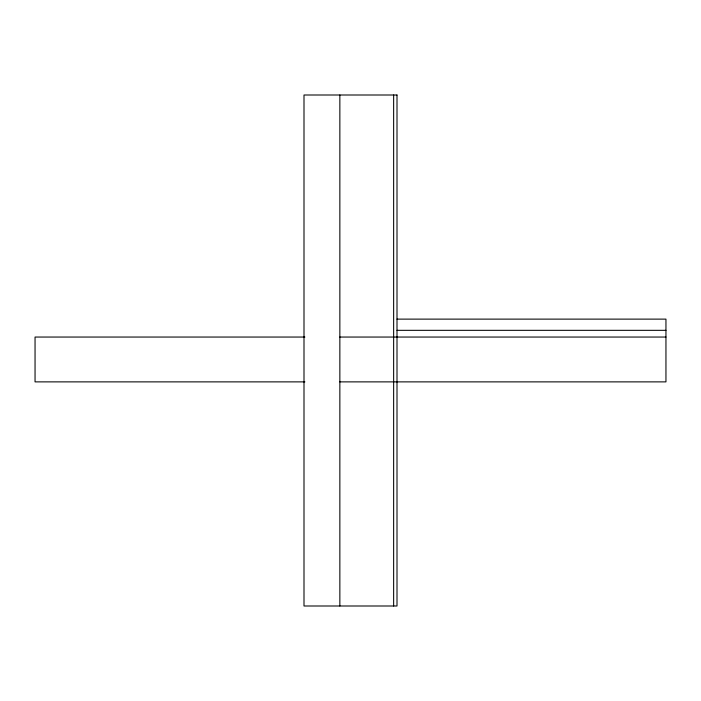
<?xml version="1.0" encoding="UTF-8"?>
<svg xmlns="http://www.w3.org/2000/svg" width="701" height="701" viewBox="0 0 701 701"><rect width="100%" height="100%" fill="white"/><g stroke="black" fill="none" stroke-linecap="round" stroke-linejoin="round"><path stroke-width="1.05" d="M397.003 319.121L665.95 319.121L665.95 381.879L339.854 381.879M397.003 330.329L665.95 330.329M304.891 337.05L35.05 337.05L35.05 381.879L304.891 381.879M339.854 337.05L665.95 337.05M393.647 95.003L393.647 605.997M339.854 95.003L339.854 605.997M397.003 95.003L303.997 95.003L303.997 605.997L397.003 605.997L397.003 95.003"/></g></svg>
